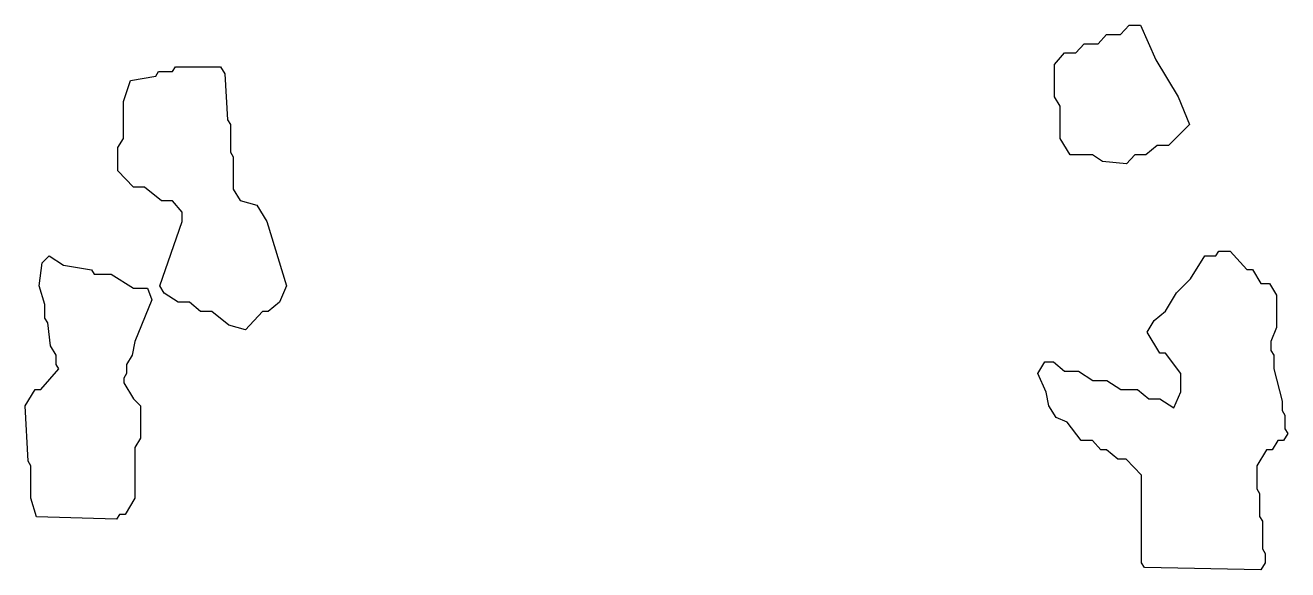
# Model space of a CAD drawing. Header units: millimetres. Extents: x 0 to 750, y 0 to 323.
import ezdxf

# ---------------------------------------------------------------- set-up
doc = ezdxf.new("R2010")
doc.units = ezdxf.units.MM
doc.layers.add('Y', color=7, linetype='Continuous')

msp = doc.modelspace()

# ---------------------------------------------------------------- linework, layer by layer
at = {"layer": 'Y'}
for points in [[(640.07, 242.33), (634.24, 246.43), (620.88, 246.43), (615, 256.08), (615, 275.25), (611.67, 280.73), (611.67, 299.96), (617.56, 306.87), (624.22, 306.87), (629.22, 312.34), (637.56, 312.34), (642.56, 317.82), (650.89, 317.82), (655.89, 323.3), (662.67, 323.3), (671.86, 302.71), (685.19, 280.8), (691.89, 264.3), (679.31, 251.91), (672.64, 251.91), (665.97, 246.43), (659.31, 246.43), (654.31, 240.95), (640.07, 242.33)], [(110.9, 153.33), (104.23, 153.33), (97.57, 158.81), (90.9, 158.81), (82.53, 164.32), (79.99, 168.48), (93.33, 206.84), (93.33, 212.27), (87.56, 219.05), (80.9, 219.05), (70.9, 227.26), (64.23, 227.26), (55, 236.91), (55, 250.66), (58.33, 256.14), (58.33, 278.03), (62.53, 290.43), (77.54, 293.17), (79.21, 295.92), (87.55, 295.92), (89.21, 298.65), (115.99, 298.65), (118.53, 294.48), (120.2, 267.1), (121.87, 264.36), (121.87, 247.93), (123.53, 245.19), (123.53, 226.02), (127.67, 219.23), (137.67, 216.5), (143.53, 206.87), (155.21, 168.49), (151.02, 158.85), (144.3, 153.33), (140.98, 153.33), (130.97, 142.37), (120.89, 145.13), (110.9, 153.33)], [(665.04, 1.37), (663.33, 4.18), (663.33, 56.19), (654.23, 65.72), (649.23, 65.72), (642.57, 71.19), (639.22, 71.19), (634.22, 76.67), (627.55, 76.67), (619.2, 87.64), (612.53, 90.38), (608.34, 97.27), (606.67, 105.49), (601.66, 116.48), (605.88, 123.42), (610.97, 123.42), (617.64, 117.94), (625.96, 117.94), (634.3, 112.46), (642.63, 112.46), (650.96, 106.99), (660.97, 106.99), (667.64, 101.51), (674.3, 101.51), (682.56, 96.08), (686.67, 105.54), (686.67, 116.44), (677.55, 128.69), (674.21, 128.69), (666.65, 141.11), (670.86, 148.02), (677.52, 153.5), (684.19, 164.45), (692.52, 172.66), (700.88, 186.39), (707.55, 186.39), (709.21, 189.13), (715.98, 189.13), (725.98, 178.18), (729.32, 178.18), (734.32, 169.96), (739.32, 169.96), (743.53, 163.05), (743.53, 143.83), (740.2, 135.62), (740.2, 130.19), (741.87, 127.45), (741.87, 119.22), (746.87, 100.05), (746.87, 94.59), (748.53, 91.86), (748.53, 83.64), (750.22, 80.87), (747.66, 76.67), (744.32, 76.67), (740.99, 71.19), (737.66, 71.19), (731.87, 61.68), (731.87, 48.05), (733.53, 45.31), (733.53, 31.62), (735.2, 28.88), (735.2, 12.45), (736.87, 9.71), (736.87, 4.18), (734.32, 0), (665.04, 1.37)], [(3.33, 42.53), (3.33, 61.68), (1.67, 64.42), (0, 97.33), (5.88, 106.99), (9.22, 106.99), (19.98, 119.22), (18.33, 121.92), (18.33, 127.39), (15, 132.87), (13.34, 146.56), (11.67, 149.3), (11.67, 157.53), (8.33, 168.49), (10.01, 182.23), (14.26, 186.42), (22.64, 180.91), (39.33, 178.17), (40.99, 175.44), (50.96, 175.44), (64.3, 167.22), (72.67, 167.22), (75.21, 160.28), (65.2, 135.61), (63.53, 127.39), (60.2, 121.92), (60.2, 116.44), (58.53, 113.7), (58.53, 111.02), (64.35, 101.47), (68.53, 97.35), (68.53, 78.11), (65.2, 72.63), (65.2, 42.51), (59.32, 32.86), (55.99, 32.86), (54.32, 30.12), (6.69, 31.49), (3.33, 42.53)]]:
    msp.add_lwpolyline(points, close=True, dxfattribs=at)

doc.saveas('drawing.dxf')
